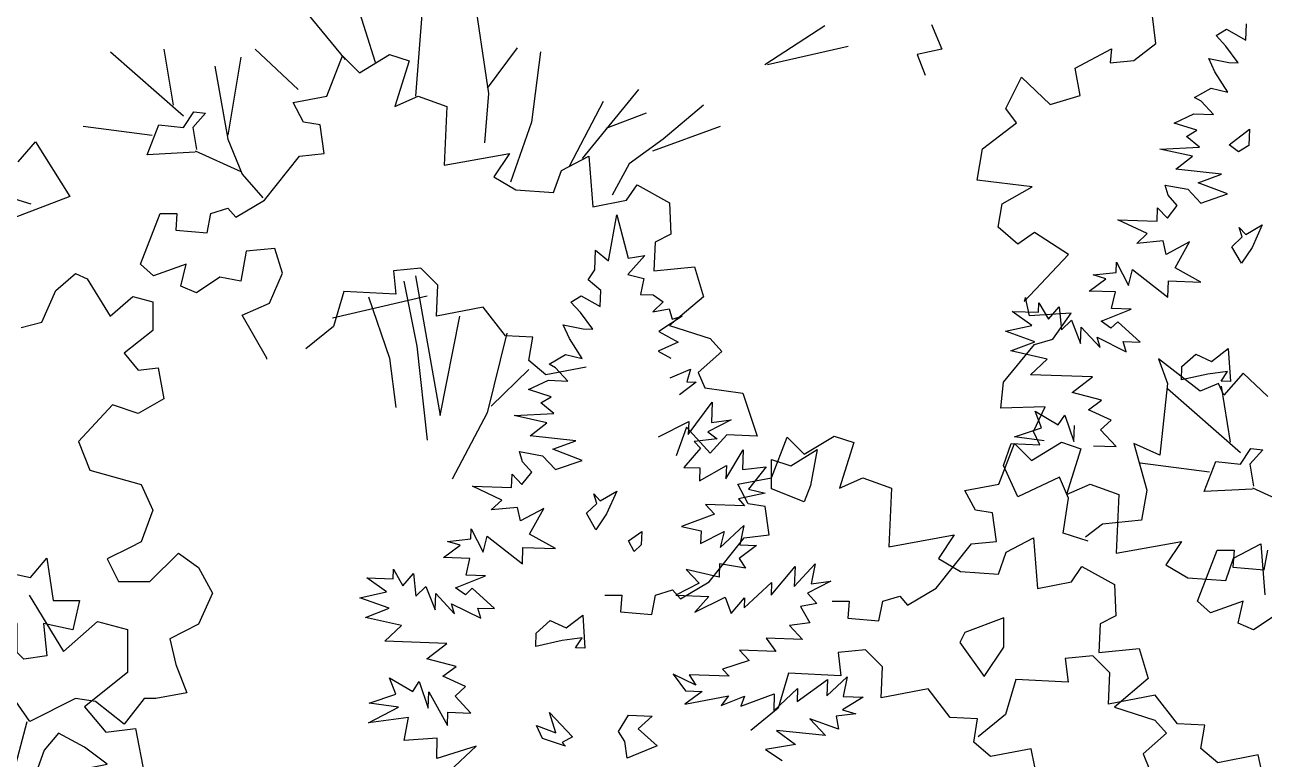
# Model space of a CAD drawing. Header units: inches. Extents: x -11 to 128, y 7 to 56.
# Drawn here: x 16.3405 to 16.7907, y 23.6066 to 23.8735 of the extents above; entities that cross this region are included whole.
import ezdxf

# ---------------------------------------------------------------- set-up
doc = ezdxf.new("R2010")
doc.units = ezdxf.units.IN
doc.header["$MEASUREMENT"] = 0
doc.layers.add('CAY', color=94, linetype='Continuous')
doc.layers.add('CAY-3', color=61, linetype='Continuous')
picture_1 = doc.add_image_def('image1.jpg', size_in_pixel=(1680, 1093))

# ---------------------------------------------------------------- blocks, each defined once
blk = doc.blocks.new('A$C76451831')
at = {"layer": 'CAY'}
for p, q in [((5936.3, 1232.4), (5936.7, 1245.6)), ((5912.4, 1236), (5920.7, 1241.1)), ((5920.2, 1227.6), (5912.4, 1236)), ((5920.7, 1241.1), (5936.3, 1232.4)), ((5930.2, 1214.1), (5920.2, 1227.6)), ((5192.6, 1187), (5205.3, 1219.7)), ((5205.3, 1219.7), (5219, 1206)), ((5219, 1206), (5243.2, 1220.8)), ((5243.2, 1220.8), (5259.1, 1215.5)), ((5259.1, 1215.5), (5247.5, 1178.6)), ((5906.3, 1217.6), (5922.5, 1214.3)), ((5911.3, 1206.6), (5906.3, 1217.6)), ((5922.5, 1214.3), (5930.2, 1214.1)), ((5921.6, 1190.3), (5911.3, 1206.6)), ((5165.2, 1181.8), (5192.6, 1187)), ((5247.5, 1178.6), (5266.4, 1187)), ((5266.4, 1187), (5289.7, 1178.6)), ((5894.8, 1185.8), (5908.2, 1193.5)), ((5900.1, 1182.9), (5894.8, 1185.8)), ((5908.2, 1193.5), (5921.6, 1190.3)), ((5173.6, 1165.9), (5165.2, 1181.8)), ((5289.7, 1178.6), (5287.5, 1131.1)), ((5910.1, 1172.2), (5900.1, 1182.9)), ((5187.3, 1163.8), (5173.6, 1165.9)), ((5190.5, 1140.6), (5187.3, 1163.8)), ((5878.2, 1165.1), (5894.3, 1172.7)), ((5896.6, 1159.5), (5878.2, 1165.1)), ((5894.3, 1172.7), (5910.1, 1172.2)), ((5888.2, 1154.3), (5896.6, 1159.5)), ((5898.8, 1145.8), (5888.2, 1154.3)), ((4942.9, 1133.8), (4956.7, 1149.9)), ((4956.7, 1149.9), (4984.6, 1105.9)), ((5866.6, 1144.2), (5898.8, 1145.8)), ((5893.1, 1138.3), (5866.6, 1144.2)), ((5142, 1102.7), (5170.5, 1138.5)), ((5170.5, 1138.5), (5190.5, 1140.6)), ((5287.5, 1131.1), (5340.3, 1140.6)), ((5340.3, 1140.6), (5327.6, 1121.6)), ((5382.5, 1126.9), (5404.6, 1138.5)), ((5404.6, 1138.5), (5407.8, 1097.4)), ((5879.6, 1127.9), (5893.1, 1138.3)), ((5376.1, 1109), (5382.5, 1126.9)), ((5916.6, 1123.9), (5879.6, 1127.9)), ((5897.8, 1116.8), (5916.6, 1123.9)), ((5327.6, 1121.6), (5345.5, 1111.1)), ((5435.2, 1102.7), (5443.6, 1115.3)), ((5443.6, 1115.3), (5470, 1100.6)), ((5871, 1115), (5889.4, 1111.7)), ((5873.4, 1106.8), (5871, 1115)), ((5921.5, 1107.8), (5897.8, 1116.8)), ((4984.6, 1105.9), (4929.6, 1084.7)), ((5345.5, 1111.1), (5376.1, 1109)), ((5880.8, 1098.4), (5873.4, 1106.8)), ((5889.4, 1111.7), (5899.9, 1100.4)), ((5899.9, 1100.4), (5921.5, 1107.8)), ((5098.8, 1092.1), (5112.5, 1096.3)), ((5112.5, 1096.3), (5118.8, 1089)), ((5118.8, 1089), (5142, 1102.7)), ((5407.8, 1097.4), (5435.2, 1102.7)), ((5470, 1100.6), (5471.1, 1075.2)), ((5864.5, 1085.8), (5864.9, 1096.7)), ((5864.9, 1096.7), (5872.8, 1088.2)), ((5872.8, 1088.2), (5880.8, 1098.4)), ((5057.6, 1092.1), (5071.3, 1092.1)), ((5071.3, 1092.1), (5070.3, 1078.4)), ((5095.6, 1076.3), (5098.8, 1092.1)), ((5420.6, 1053.6), (5427.3, 1091)), ((5427.3, 1091), (5436.5, 1055.8)), ((5856.5, 1075.7), (5832.8, 1086.9)), ((5832.8, 1086.9), (5864.5, 1085.8)), ((5070.3, 1078.4), (5095.6, 1076.3)), ((5471.1, 1075.2), (5458.4, 1068.9)), ((5848, 1067.8), (5856.5, 1075.7)), ((5458.4, 1068.9), (5457.3, 1045.7)), ((5869.4, 1069.8), (5848, 1067.8)), ((5871.7, 1058.8), (5869.4, 1069.8)), ((5890.7, 1069), (5871.7, 1058.8)), ((5879.1, 1048.1), (5890.7, 1069)), ((5409.5, 1046.3), (5410, 1062.2)), ((5410, 1062.2), (5420.6, 1053.6)), ((5449.8, 1058.1), (5436.1, 1042.7)), ((5436.5, 1055.8), (5449.8, 1058.1)), ((4973.2, 1029.6), (4989.3, 1043.4)), ((4989.3, 1043.4), (4998.7, 1039.1)), ((5268.6, 1047.8), (5246.4, 1045.7)), ((5246.4, 1045.7), (5248.5, 1026.7)), ((5282.3, 1034.1), (5268.6, 1047.8)), ((5404.2, 1038.3), (5409.5, 1046.3)), ((5457.3, 1045.7), (5490, 1048.9)), ((5490, 1048.9), (5497.4, 1024.6)), ((5812.7, 1042.3), (5831.4, 1044.3)), ((5831.4, 1044.3), (5831.6, 1052.5)), ((5831.6, 1052.5), (5841.4, 1033.6)), ((5841.4, 1033.6), (5844.6, 1046.6)), ((5844.6, 1046.6), (5873.3, 1024.3)), ((5900, 1036.5), (5879.1, 1048.1)), ((4998.7, 1039.1), (5017.2, 1008.8)), ((5281.2, 1008.8), (5282.3, 1034.1)), ((5414.3, 1029.8), (5404.2, 1038.3)), ((5436.1, 1042.7), (5449.1, 1039.5)), ((5449.1, 1039.5), (5446.4, 1026.4)), ((5809.5, 1029.2), (5823, 1039.2)), ((5823, 1039.2), (5812.7, 1042.3)), ((5873.3, 1024.3), (5873.7, 1037.4)), ((5873.7, 1037.4), (5900, 1036.5)), ((4961.8, 1004.1), (4973.2, 1029.6)), ((5017.2, 1008.8), (5035.7, 1024.9)), ((5035.7, 1024.9), (5051.8, 1020.6)), ((5273.8, 1025), (5197.2, 1007.3)), ((5206.3, 1028.8), (5197.9, 1000.4)), ((5248.5, 1026.7), (5206.3, 1028.8)), ((5390, 1020.2), (5398.3, 1025.4)), ((5398.3, 1025.4), (5413.9, 1016.7)), ((5413.9, 1016.7), (5414.3, 1029.8)), ((5446.4, 1026.4), (5456.8, 1026.1)), ((5456.8, 1026.1), (5464.8, 1020.4)), ((5497.4, 1024.6), (5470, 1001.4)), ((5830.8, 1028.5), (5809.5, 1029.2)), ((5827.6, 1015), (5830.8, 1028.5)), ((5051.8, 1020.6), (5051.8, 997.4)), ((5319.2, 1016.2), (5281.2, 1008.8)), ((5337.1, 993), (5319.2, 1016.2)), ((5397.8, 1011.8), (5390, 1020.2)), ((5464.8, 1020.4), (5456.3, 1012.5)), ((5456.3, 1012.5), (5469.5, 1014.7)), ((5469.5, 1014.7), (5472, 1006.5)), ((5768.6, 1012.1), (5768.9, 1019.8)), ((5768.9, 1019.8), (5776.6, 1006.4)), ((5776.6, 1006.4), (5785.1, 1016.5)), ((5785.1, 1016.5), (5787.1, 997.8)), ((5819.1, 1004.9), (5843.5, 1014.5)), ((5843.5, 1014.5), (5827.6, 1015)), ((4945.3, 999.7), (4961.8, 1004.1)), ((5407.8, 998.3), (5397.8, 1011.8)), ((5480.2, 1008.9), (5461.2, 996.5)), ((5472, 1006.5), (5480.2, 1008.9)), ((5747.3, 1012.8), (5768.6, 1012.1)), ((5763.2, 1001.4), (5747.3, 1012.8)), ((5787.1, 997.8), (5795.1, 1005.7)), ((5795.1, 1005.7), (5802.6, 986.9)), ((5827.1, 999.2), (5819.1, 1004.9)), ((5832.7, 1004.4), (5827.1, 999.2)), ((5850.7, 987.9), (5832.7, 1004.4)), ((5051.8, 997.4), (5028.6, 978.9)), ((5197.9, 1000.4), (5175.7, 982.4)), ((5389, 990.8), (5383.9, 1001.9)), ((5383.9, 1001.9), (5400.1, 998.6)), ((5400.1, 998.6), (5407.8, 998.3)), ((5461.2, 996.5), (5476.8, 987.8)), ((5470, 1001.4), (5502.7, 990.9)), ((5741.8, 996.7), (5763.2, 1001.4)), ((5765.5, 988.2), (5741.8, 996.7)), ((5802.6, 986.9), (5803.1, 1000)), ((5803.1, 1000), (5818.4, 983.6)), ((5359.3, 991.9), (5337.1, 993)), ((5356.1, 972.9), (5359.3, 991.9)), ((5399.3, 974.6), (5389, 990.8)), ((5476.8, 987.8), (5460.6, 980.6)), ((5502.7, 990.9), (5512.2, 980.3)), ((5746.2, 980.7), (5765.5, 988.2)), ((5818.4, 983.6), (5815.9, 991.8)), ((5815.9, 991.8), (5839.5, 980.1)), ((5839.5, 980.1), (5837.1, 988.4)), ((5837.1, 988.4), (5850.7, 987.9)), ((5028.6, 978.9), (5040, 965.1)), ((5372.4, 970.1), (5385.8, 977.8)), ((5385.8, 977.8), (5399.3, 974.6)), ((5460.6, 980.6), (5470.9, 974.8)), ((5512.2, 980.3), (5493.2, 963.4)), ((5775.4, 974.2), (5746.2, 980.7)), ((5761.9, 961.5), (5775.4, 974.2)), ((5040, 965.1), (5056.1, 967.1)), ((5056.1, 967.1), (5060.8, 941.9)), ((5369.8, 961.3), (5356.1, 972.9)), ((5402.5, 967.7), (5369.8, 961.3)), ((5377.7, 967.2), (5372.4, 970.1)), ((5387.7, 956.4), (5377.7, 967.2)), ((5470.3, 959), (5486.9, 966.1)), ((5486.9, 966.1), (5483.8, 955.8)), ((5493.2, 963.4), (5498.5, 950.8)), ((5355.8, 949.4), (5371.9, 957)), ((5371.9, 957), (5387.7, 956.4)), ((5491.5, 955.5), (5478, 945.1)), ((5483.8, 955.8), (5491.5, 955.5)), ((5812.1, 959.8), (5761.9, 961.5)), ((5795.8, 947.2), (5812.1, 959.8)), ((5374.2, 943.7), (5355.8, 949.4)), ((5365.8, 938.6), (5374.2, 943.7)), ((5498.5, 950.8), (5529.1, 946.6)), ((5529.1, 946.6), (5540.7, 911.8)), ((5819.6, 940.9), (5795.8, 947.2)), ((5019.2, 937.2), (4991.7, 907.3)), ((5040, 930.1), (5019.2, 937.2)), ((5060.8, 941.9), (5040, 930.1)), ((5376.4, 930.1), (5365.8, 938.6)), ((5485, 913.1), (5504.5, 939.2)), ((5504.5, 939.2), (5503.9, 922.9)), ((5808.9, 933.2), (5819.6, 940.9)), ((5827.2, 924.8), (5808.9, 933.2)), ((5344.2, 928.5), (5376.4, 930.1)), ((5370.7, 922.5), (5344.2, 928.5)), ((5460.9, 911.2), (5485.4, 923.5)), ((5485.4, 923.5), (5485, 913.1)), ((5519.9, 925), (5501, 915.3)), ((5503.9, 922.9), (5519.9, 925)), ((5770.8, 918.6), (5765.8, 931.9)), ((5765.8, 931.9), (5784.4, 920.9)), ((5784.4, 920.9), (5789.7, 928.8)), ((5789.7, 928.8), (5797.1, 907.3)), ((5818.7, 916.9), (5827.2, 924.8)), ((5357.2, 912.1), (5370.7, 922.5)), ((5483.7, 919.1), (5475.3, 895.9)), ((5502.7, 898.1), (5483.7, 919.1)), ((5501, 915.3), (5508.5, 909.6)), ((5516.4, 912.8), (5502.7, 898.1)), ((5540.7, 911.8), (5516.4, 912.8)), ((5749.2, 911.2), (5770.8, 918.6)), ((5797.1, 907.3), (5797.6, 920.4)), ((5831.4, 903.4), (5818.7, 916.9)), ((4991.7, 907.3), (5000.7, 884.1)), ((5394.2, 908.1), (5357.2, 912.1)), ((5375.4, 901.1), (5394.2, 908.1)), ((5508.5, 909.6), (5489.8, 907.5)), ((5489.8, 907.5), (5495.1, 901.9)), ((5773.1, 908.1), (5749.2, 911.2)), ((5812.9, 904), (5831.4, 903.4)), ((5351, 891), (5348.6, 899.3)), ((5348.6, 899.3), (5367.1, 895.9)), ((5367.1, 895.9), (5377.5, 884.7)), ((5399.1, 892.1), (5375.4, 901.1)), ((5495.1, 901.9), (5481.4, 886.5)), ((5515.5, 877.1), (5529.5, 900.7)), ((5529.5, 900.7), (5528.9, 884.8)), ((5000.7, 884.1), (5042.4, 872.7)), ((5358.4, 882.6), (5351, 891)), ((5377.5, 884.7), (5399.1, 892.1)), ((5481.4, 886.5), (5494.5, 886)), ((5494.1, 875.6), (5515.9, 888)), ((5494.5, 886), (5494.1, 875.6)), ((5515.9, 888), (5515.5, 877.1)), ((5528.9, 884.8), (5548, 886.9)), ((5548, 886.9), (5533.8, 868.8)), ((5042.4, 872.7), (5051.8, 851.9)), ((5342.1, 870.1), (5342.5, 880.9)), ((5342.5, 880.9), (5350.4, 872.5)), ((5350.4, 872.5), (5358.4, 882.6)), ((5310.5, 871.2), (5342.1, 870.1)), ((5334.1, 859.9), (5310.5, 871.2)), ((5547.3, 865.6), (5525.8, 860.9)), ((5533.8, 868.8), (5547.3, 865.6)), ((5325.6, 852), (5334.1, 859.9)), ((5347, 854), (5325.6, 852)), ((5349.4, 843.1), (5347, 854)), ((5368.3, 853.3), (5349.4, 843.1)), ((5356.7, 832.4), (5368.3, 853.3)), ((5498.9, 856.4), (5506.3, 848.5)), ((5530.6, 855.3), (5498.9, 856.4)), ((5525.8, 860.9), (5530.6, 855.3)), ((5051.8, 851.9), (5042.4, 826.3)), ((5506.3, 848.5), (5479.7, 838.5)), ((5309, 828.6), (5309.3, 836.7)), ((5309.3, 836.7), (5319, 817.8)), ((5479.7, 838.5), (5495.4, 835.2)), ((5495.4, 835.2), (5495.1, 824.8)), ((5495.1, 824.8), (5514, 834.6)), ((5510.8, 821.5), (5530, 839.5)), ((5514, 834.6), (5510.8, 821.5)), ((5530, 839.5), (5526.8, 823.7)), ((5042.4, 826.3), (5033.3, 821.6)), ((5287.1, 813.5), (5300.6, 823.4)), ((5290.3, 826.5), (5309, 828.6)), ((5300.6, 823.4), (5290.3, 826.5)), ((5319, 817.8), (5322.2, 830.9)), ((5322.2, 830.9), (5350.9, 808.5)), ((5377.6, 820.8), (5356.7, 832.4)), ((5540.3, 823.2), (5526.4, 812.8)), ((5526.8, 823.7), (5540.3, 823.2)), ((5033.3, 821.6), (5014.8, 812.5)), ((5014.8, 812.5), (5023.9, 794.1)), ((5049.4, 794.1), (5072.6, 816.9)), ((5072.6, 816.9), (5088.7, 805.5)), ((5308.4, 812.7), (5287.1, 813.5)), ((5305.2, 799.3), (5308.4, 812.7)), ((5350.9, 808.5), (5351.3, 821.7)), ((5351.3, 821.7), (5377.6, 820.8)), ((5526.4, 812.8), (5531.5, 805)), ((5088.7, 805.5), (5100.1, 784.6)), ((5246.2, 796.3), (5246.5, 804)), ((5246.5, 804), (5254.2, 790.6)), ((5510, 797.5), (5483.5, 803.9)), ((5483.5, 803.9), (5494, 792.7)), ((5510.4, 808.4), (5510, 797.5)), ((5531.5, 805), (5510.4, 808.4)), ((5552.1, 782.9), (5571.5, 806.3)), ((5570.9, 790), (5587.9, 808.4)), ((5571.5, 806.3), (5570.9, 790)), ((5587.9, 808.4), (5584.6, 792.2)), ((5023.9, 794.1), (5049.4, 794.1)), ((5240.9, 785.6), (5224.9, 797.1)), ((5224.9, 797.1), (5246.2, 796.3)), ((5254.2, 790.6), (5262.7, 800.7)), ((5262.7, 800.7), (5264.7, 782.1)), ((5296.7, 789.1), (5321.1, 798.7)), ((5321.1, 798.7), (5305.2, 799.3)), ((5494, 792.7), (5475, 782.9)), ((5530.4, 772.8), (5552.4, 793.3)), ((5552.4, 793.3), (5552.1, 782.9)), ((5600.5, 794.4), (5581.6, 784.6)), ((5584.6, 792.2), (5600.5, 794.4)), ((4951.7, 782.9), (4979.4, 737.5)), ((5100.1, 784.6), (5088.7, 759.5)), ((5219.4, 781), (5240.9, 785.6)), ((5264.7, 782.1), (5272.7, 790)), ((5272.7, 790), (5280.2, 771.1)), ((5280.2, 771.1), (5280.7, 784.3)), ((5280.7, 784.3), (5296, 767.8)), ((5304.7, 783.4), (5296.7, 789.1)), ((5310.3, 788.7), (5304.7, 783.4)), ((5328.3, 772.2), (5310.3, 788.7)), ((5475, 782.9), (5501.7, 782)), ((5581.6, 784.6), (5589, 776.2)), ((5243.1, 772.4), (5219.4, 781)), ((5223.8, 764.9), (5243.1, 772.4)), ((5296, 767.8), (5293.5, 776.1)), ((5293.5, 776.1), (5317.1, 764.4)), ((5314.7, 772.6), (5328.3, 772.2)), ((5317.1, 764.4), (5314.7, 772.6)), ((5501.7, 782), (5490.4, 769.2)), ((5490.4, 769.2), (5514.9, 781.5)), ((5514.9, 781.5), (5519.8, 768.2)), ((5519.8, 768.2), (5530.7, 781)), ((5530.7, 781), (5530.4, 772.8)), ((5589, 776.2), (5575.8, 773.9)), ((5575.8, 773.9), (5583.5, 760.5)), ((5253, 758.5), (5223.8, 764.9)), ((4979.4, 737.5), (5007.1, 761.7)), ((5007.1, 761.7), (5031.3, 755.2)), ((5031.3, 755.2), (5031.3, 720.4)), ((5088.7, 759.5), (5065.6, 747.7)), ((5239.5, 745.8), (5253, 758.5)), ((5583.5, 760.5), (5567.1, 758.4)), ((5567.1, 758.4), (5577.6, 747.1)), ((5065.6, 747.7), (5070.3, 726.8)), ((5289.7, 744), (5239.5, 745.8)), ((5273.4, 731.5), (5289.7, 744)), ((5577.6, 747.1), (5548.1, 748.2)), ((5548.1, 748.2), (5555.9, 737.5)), ((5526.5, 738.5), (5534.4, 730.1)), ((5555.9, 737.5), (5526.5, 738.5)), ((5070.3, 726.8), (5079.3, 704)), ((5297.2, 725.2), (5273.4, 731.5)), ((5286.5, 717.4), (5297.2, 725.2)), ((5534.4, 730.1), (5512.8, 723.1)), ((5512.8, 723.1), (5518.1, 717.5)), ((5031.3, 720.4), (4996.5, 692.7)), ((5248.4, 702.9), (5243.4, 716.2)), ((5243.4, 716.2), (5262.1, 705.1)), ((5262.1, 705.1), (5267.3, 713.1)), ((5267.3, 713.1), (5274.7, 691.5)), ((5304.8, 709.1), (5286.5, 717.4)), ((5472.8, 719.1), (5482.8, 705.6)), ((5491.1, 710.3), (5472.8, 719.1)), ((5518.1, 717.5), (5485.9, 718.6)), ((5485.9, 718.6), (5491.1, 710.3)), ((5573.1, 697), (5597.7, 714.7)), ((5597.3, 701.6), (5613.7, 716.9)), ((5597.7, 714.7), (5597.3, 701.6)), ((5613.7, 716.9), (5610.4, 701.1)), ((4952.3, 680.8), (4931.5, 710.7)), ((5079.3, 704), (5054.2, 699.3)), ((5226.8, 695.5), (5248.4, 702.9)), ((5274.7, 691.5), (5275.2, 704.7)), ((5275.2, 704.7), (5290.1, 677.4)), ((5296.4, 701.2), (5304.8, 709.1)), ((5496.3, 705.1), (5482.4, 694.7)), ((5482.8, 705.6), (5496.3, 705.1)), ((5527.6, 693.1), (5554.7, 703.1)), ((5554.2, 689.5), (5573.5, 707.4)), ((5554.7, 703.1), (5554.2, 689.5)), ((5573.5, 707.4), (5573.1, 697)), ((4989.3, 699.3), (4952.3, 680.8)), ((5005.4, 696.9), (4989.3, 699.3)), ((4996.5, 692.7), (5013.6, 672)), ((5028.6, 678.5), (5005.4, 696.9)), ((5044.7, 699.3), (5028.6, 678.5)), ((5054.2, 699.3), (5044.7, 699.3)), ((5226.3, 679.6), (5250.7, 692.4)), ((5250.7, 692.4), (5226.8, 695.5)), ((5309, 687.6), (5296.4, 701.2)), ((5482.4, 694.7), (5517.5, 701.6)), ((5517.5, 701.6), (5511.8, 693.7)), ((5511.8, 693.7), (5530.6, 701.2)), ((5530.6, 701.2), (5527.6, 693.1)), ((5626.7, 700.5), (5610, 690.2)), ((5610.4, 701.1), (5626.7, 700.5)), ((5258.6, 683.9), (5226.3, 679.6)), ((5255.2, 665.5), (5258.6, 683.9)), ((5290.1, 677.4), (5290.5, 688.3)), ((5290.5, 688.3), (5309, 687.6)), ((5606.7, 674.5), (5583.5, 683)), ((5583.5, 683), (5596.1, 669.4)), ((5620.8, 687.1), (5604.8, 685)), ((5604.8, 685), (5606.7, 674.5)), ((5610, 690.2), (5620.8, 687.1)), ((4938.6, 636.8), (4950, 680.8)), ((5013.6, 672), (5037.8, 675)), ((5037.8, 675), (5044.9, 637.2)), ((5596.1, 669.4), (5556.4, 673.5)), ((5556.4, 673.5), (5571.9, 662.1)), ((5282, 667.2), (5255.2, 665.5)), ((5281.5, 650.9), (5282, 667.2)), ((5571.9, 662.1), (5547.7, 658)), ((5313.5, 660.7), (5281.5, 650.9)), ((5291.5, 640.2), (5313.5, 660.7)), ((5547.7, 658), (5561, 649.3))]:
    blk.add_line(p, q, dxfattribs=at)
for points in [[(4953.2, 1099.5), (4933.2, 1105.8)], [(5682, 1245), (5690.4, 1225), (5670.4, 1220.8), (5676.7, 1203.9)], [(530, 749.3), (509.9, 755.6), (514.2, 784.1), (506.8, 800.9), (473, 785.1), (461.4, 810.4), (467.7, 828.4), (490.9, 827.3), (485.7, 837.9), (495.2, 857.9), (459.3, 856.8), (461.4, 877.9), (486.7, 908.5), (501.5, 912.7), (516.3, 933.8), (482.5, 931.7), (479.3, 946.5), (478.3, 943.3), (514.2, 981.3), (486.7, 999.2), (473, 989.7), (457.2, 1003.4), (460.4, 1022.4), (484.6, 1036.1), (440.3, 1041.4), (444.5, 1066.7), (472, 1087.8), (463.5, 1099.4), (476.2, 1124.7), (499.4, 1102.6), (523.6, 1110), (519.4, 1132.1), (549, 1147.9), (547.9, 1136.3), (566.9, 1138.4), (584.8, 1152.1), (581.7, 1176.4)], [(5271.7, 1376.9), (5269.6, 1256.6), (5264.3, 1187)], [(5192.6, 1338.9), (5231.6, 1214.5)], [(5140.9, 1297.8), (5207.4, 1216.6)], [(5310.7, 1274.6), (5323.4, 1189.1), (5320.2, 1149.1)], [(5595.5, 1244), (5547, 1212.3)], [(5060.8, 1225), (5068.2, 1179.7)], [(5134.6, 1225), (5169.4, 1192.3)], [(5346.6, 1226.1), (5322.3, 1193.4)], [(5614.5, 1227.1), (5549.1, 1212.3)], [(5017.5, 1222.9), (5076.6, 1171.2)], [(5123, 1218.7), (5112.5, 1155.4)], [(5365.6, 1222.9), (5358.2, 1165.9), (5341.3, 1117.4)], [(5101.9, 1211.3), (5112.5, 1152.2), (5124.1, 1123.8), (5140.9, 1104.8)], [(5444.7, 1192.3), (5399.3, 1136.4)], [(5086.1, 1141.7), (5047.1, 1139.6), (5056.6, 1163.8), (5076.6, 1161.7), (5085, 1174.4), (5094.5, 1173.3), (5084, 1161.7), (5087.2, 1143.8)], [(5416.2, 1182.8), (5388.8, 1130.1)], [(5497.4, 1179.7), (5464.7, 1152.2), (5437.3, 1132.2), (5423.6, 1106.9)], [(5451, 1173.3), (5418.3, 1160.7)], [(4995.4, 1162.8), (5051.3, 1155.4)], [(5456.3, 1142.7), (5511.1, 1162.8)], [(5086.1, 1142.7), (5123, 1125.9)], [(5144.1, 974), (5144.1, 975), (5124.1, 1009.8), (5146.2, 1019.3), (5156.8, 1043.6), (5150.4, 1063.6), (5127.2, 1061.5), (5123, 1037.3), (5106.1, 1040.4), (5087.2, 1027.8), (5074.5, 1033.1), (5078.7, 1051), (5052.3, 1041.5), (5041.8, 1051), (5057.6, 1092.1)], [(675.5, 866.3), (655.5, 885.3), (639.7, 867.4), (635.4, 876.9), (620.7, 870.5), (586.9, 896.9), (594.3, 876.9), (588, 818.9), (566.9, 828.4), (577.4, 790.4), (573.2, 766.1), (541.6, 763), (527.9, 752.4)], [(5254.8, 1037.3), (5265.4, 984.5), (5273.8, 908.6)], [(5264.3, 1041.5), (5284.4, 928.6), (5300.2, 1008.8)], [(5226.4, 1024.6), (5243.2, 975), (5248.5, 935)], [(5338.2, 995.1), (5322.3, 930.7), (5293.9, 877)], [(5356.1, 965.6), (5325.5, 936)], [(594.3, 872.7), (653.4, 821)], [(637.6, 874.8), (644.9, 829.4)], [(634.4, 741.9), (648.1, 741.9), (647, 728.2), (672.4, 726.1), (675.5, 741.9)], [(5441.4, 818.5), (5436.7, 826.9), (5447.4, 834.6), (5447, 823.8), (5441.4, 818.5)], [(662.9, 791.4), (623.8, 789.3), (633.3, 813.6), (653.4, 811.5), (661.8, 824.1), (671.3, 823.1), (660.8, 811.5), (663.9, 793.6)], [(572.2, 812.5), (628.1, 805.2)], [(662.9, 792.5), (699.8, 775.6)], [(720.9, 623.7), (720.9, 624.8), (700.8, 659.6), (723, 669.1), (733.5, 693.4), (727.2, 713.4), (704, 711.3), (699.8, 687), (682.9, 690.2), (663.9, 677.5), (651.3, 682.8), (655.5, 700.7), (629.1, 691.2), (618.6, 700.7), (634.4, 741.9)]]:
    blk.add_lwpolyline(points, dxfattribs=at)
for points in [[(5922.9, 1147.7), (5939.2, 1160.3), (5938.7, 1147.1), (5930.4, 1142)], [(5925, 1065.1), (5933.4, 1073), (5931, 1080.8), (5936.2, 1075.1), (5949.6, 1082.8), (5941.3, 1064.5), (5932.7, 1051.7)], [(5923.9, 955.9), (5916.2, 956.2), (5921.4, 964.1), (5905.5, 962), (5884.1, 957.3), (5884.4, 968.1), (5895.7, 978.2), (5908.6, 972.3), (5922.1, 982.7)], [(5552.4, 869.2), (5552.4, 892.9), (5568.2, 887.7), (5589.3, 900.9), (5584, 871.8), (5578.8, 858.6)], [(5402.6, 849.4), (5411, 857.2), (5408.6, 865), (5413.8, 859.4), (5427.2, 867.1), (5418.9, 848.8), (5410.3, 835.9)], [(4915.7, 781.4), (4928.9, 802.5), (4952.7, 797.2), (4965.9, 813), (4971.2, 778.7), (4992.3, 778.7), (4987, 755), (4963.2, 760.2), (4965.9, 733.8), (4947.4, 731.2), (4942.1, 736.5), (4942.1, 760.2), (4915.7, 760.2), (4899.9, 776.1)], [(5401.5, 740.1), (5393.8, 740.4), (5399.1, 748.4), (5383.1, 746.2), (5361.7, 741.5), (5362, 752.4), (5373.3, 762.4), (5386.2, 756.5), (5399.7, 766.9)], [(5385.6, 660.9), (5367.2, 667), (5362.2, 677.6), (5377.8, 671.6), (5372.9, 688.1), (5391.3, 668.4), (5383, 663.7)], [(5433.8, 664.7), (5428.6, 672.6), (5436.8, 685.9), (5455.8, 685.2), (5444.5, 674.7), (5459.9, 661), (5435.5, 651)], [(4975.5, 671.4), (4963.7, 657.6), (4954.7, 632), (4984.6, 620.6), (4991.7, 641.5), (5014.8, 646.2), (4996.4, 660)]]:
    blk.add_lwpolyline(points, close=True, dxfattribs=at)
at = {"layer": 'CAY-3'}
for points in [[(5601.5, 778.1), (5615.2, 778.1), (5614.1, 764.4), (5639.4, 762.3), (5642.6, 778.1), (5656.3, 782.3), (5662.6, 774.9), (5685.8, 788.7), (5714.3, 824.5), (5734.4, 826.6), (5731.2, 849.8), (5717.5, 851.9), (5709, 867.8), (5736.5, 873), (5749.1, 905.7), (5762.8, 892), (5787.1, 906.8), (5802.9, 901.5), (5791.3, 864.6), (5810.3, 873), (5833.5, 864.6), (5831.4, 817.1), (5884.1, 826.6), (5871.5, 807.6), (5889.4, 797.1), (5920, 795), (5926.3, 812.9), (5948.5, 824.5), (5951.6, 783.4)], [(5966.4, 605.1), (5941.1, 603), (5931.6, 621), (5949.5, 638.9), (5946.3, 653.7), (5913.6, 647.3), (5899.9, 658.9), (5903.1, 677.9), (5881, 679), (5863, 702.2), (5825.1, 694.8), (5826.1, 720.1), (5812.4, 733.8), (5790.2, 731.7), (5792.4, 712.7), (5750.2, 714.8), (5741.7, 686.3), (5719.6, 668.4)], [(138.9, 705.6), (152.6, 705.6), (151.5, 691.9), (176.9, 689.8), (180, 705.6), (193.7, 709.9), (200.1, 702.5), (223.3, 716.2), (251.7, 752), (271.8, 754.2), (268.6, 777.4), (254.9, 779.5), (246.5, 795.3), (273.9, 800.6), (286.5, 833.3), (300.3, 819.5), (324.5, 834.3), (340.3, 829), (328.7, 792.1), (347.7, 800.6), (370.9, 792.1), (368.8, 744.7), (421.5, 754.2), (408.9, 735.2), (426.8, 724.6), (457.4, 722.5), (463.7, 740.4), (485.9, 752), (489, 710.9), (516.5, 716.2), (524.9, 728.8), (551.3, 714.1), (552.3, 688.8), (539.7, 682.4), (538.6, 659.2), (571.3, 662.4), (578.7, 638.1), (551.3, 614.9), (584, 604.4), (593.5, 593.8), (574.5, 577), (579.7, 564.3)], [(486.9, 566.4), (483.8, 581.2), (451.1, 574.9), (437.4, 586.5), (440.5, 605.4), (418.4, 606.5), (400.5, 629.7), (362.5, 622.3), (363.5, 647.6), (349.8, 661.3), (327.7, 659.2), (329.8, 640.3), (287.6, 642.4), (279.2, 613.9), (257, 596)]]:
    blk.add_lwpolyline(points, dxfattribs=at)
blk.add_lwpolyline([(430.1, 675.3), (426.1, 667.3), (445.9, 639.6), (461.7, 663.4), (461.7, 687.1)], close=True, dxfattribs=at)

msp = doc.modelspace()

# ---------------------------------------------------------------- block references
at = {"layer": 'CAY', "xscale": 0.0004489089019145984, "yscale": 0.0004489089019145984, "zscale": 0.0004489089019145984}
for p in [(16.48885, 23.34953), (14.11921, 23.31472)]:
    msp.add_blockref('A$C76451831', p, dxfattribs=at)

# ---------------------------------------------------------------- pictures from other files: only their frames are drawn
image = msp.add_image(picture_1, insert=(12.49661, 7.37723), size_in_units=(74.4025, 48.40591))
image.dxf.flags = 6

doc.saveas('drawing.dxf')
